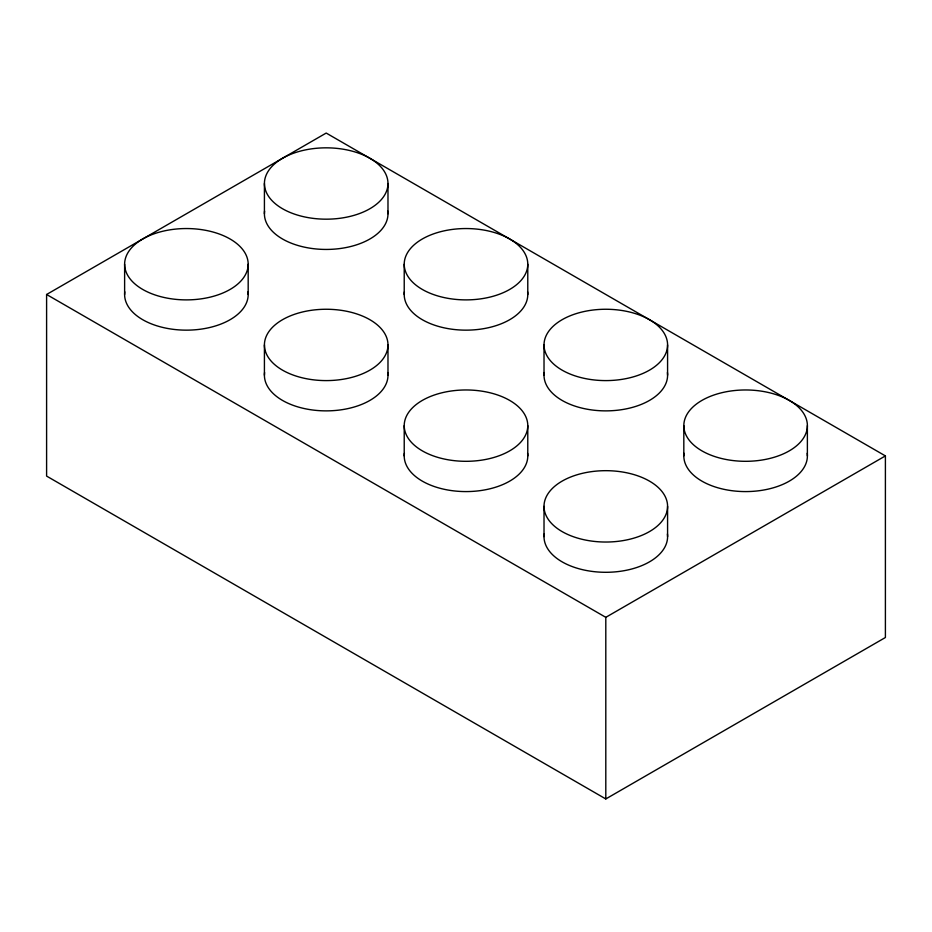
<?xml version="1.0" encoding="UTF-8"?>
<svg xmlns="http://www.w3.org/2000/svg" width="932" height="932" viewBox="0 0 932 932"><rect width="100%" height="100%" fill="white"/><g stroke="black" fill="none" stroke-linecap="round" stroke-linejoin="round"><path stroke-width="1.4" d="M46.6 294.489L326.2 133.055L885.4 455.911L885.4 637.511L605.8 798.945L46.6 476.089L46.6 294.489L605.8 617.333L885.4 455.911M807.38 425.644A61.78 35.672 0 0 1 714.704 456.529A61.78 35.672 0 0 1 714.704 394.749A61.78 35.672 0 0 1 807.38 425.644L807.38 455.911M683.82 425.644L683.82 455.911M667.58 344.933A61.78 35.672 0 0 1 574.904 375.817A61.78 35.672 0 0 1 574.904 314.037A61.78 35.672 0 0 1 667.58 344.933L667.58 375.2M667.58 506.356A61.78 35.672 0 0 1 574.904 537.251A61.78 35.672 0 0 1 574.904 475.46A61.78 35.672 0 0 1 667.58 506.356L667.58 536.622M605.8 617.333L605.8 798.945M544.02 344.933L544.02 375.2M544.02 506.356L544.02 536.622M527.78 264.222A61.78 35.672 0 0 1 435.104 295.106A61.78 35.672 0 0 1 435.104 233.326A61.78 35.672 0 0 1 527.78 264.222L527.78 294.489M527.78 425.644A61.78 35.672 0 0 1 435.104 456.529A61.78 35.672 0 0 1 435.104 394.749A61.78 35.672 0 0 1 527.78 425.644L527.78 455.911M404.22 264.222L404.22 294.489M404.22 425.644L404.22 455.911M387.98 183.499A61.78 35.672 0 0 1 295.304 214.395A61.78 35.672 0 0 1 295.304 152.615A61.78 35.672 0 0 1 387.98 183.499L387.98 213.766M387.98 344.933A61.78 35.672 0 0 1 295.304 375.817A61.78 35.672 0 0 1 295.304 314.037A61.78 35.672 0 0 1 387.98 344.933L387.98 375.2M264.42 183.499L264.42 213.766M264.42 344.933L264.42 375.2M248.18 264.222A61.78 35.672 0 0 1 155.504 295.106A61.78 35.672 0 0 1 155.504 233.326A61.78 35.672 0 0 1 248.18 264.222L248.18 294.489M124.62 264.222L124.62 294.489M667.417 372.544A61.78 35.672 0 0 1 605.8 410.872A61.78 35.672 0 0 1 544.183 372.544M248.017 291.832A61.78 35.672 0 0 1 186.4 330.149A61.78 35.672 0 0 1 124.783 291.832M807.217 453.255A61.78 35.672 0 0 1 745.6 491.583A61.78 35.672 0 0 1 683.983 453.255M527.617 453.255A61.78 35.672 0 0 1 466 491.583A61.78 35.672 0 0 1 404.383 453.255M387.817 372.544A61.78 35.672 0 0 1 326.2 410.872A61.78 35.672 0 0 1 264.583 372.544M527.617 291.832A61.78 35.672 0 0 1 466 330.149A61.78 35.672 0 0 1 404.383 291.832M387.817 211.11A61.78 35.672 0 0 1 326.2 249.438A61.78 35.672 0 0 1 264.583 211.11M667.417 533.966A61.78 35.672 0 0 1 605.8 572.295A61.78 35.672 0 0 1 544.183 533.966"/></g></svg>
